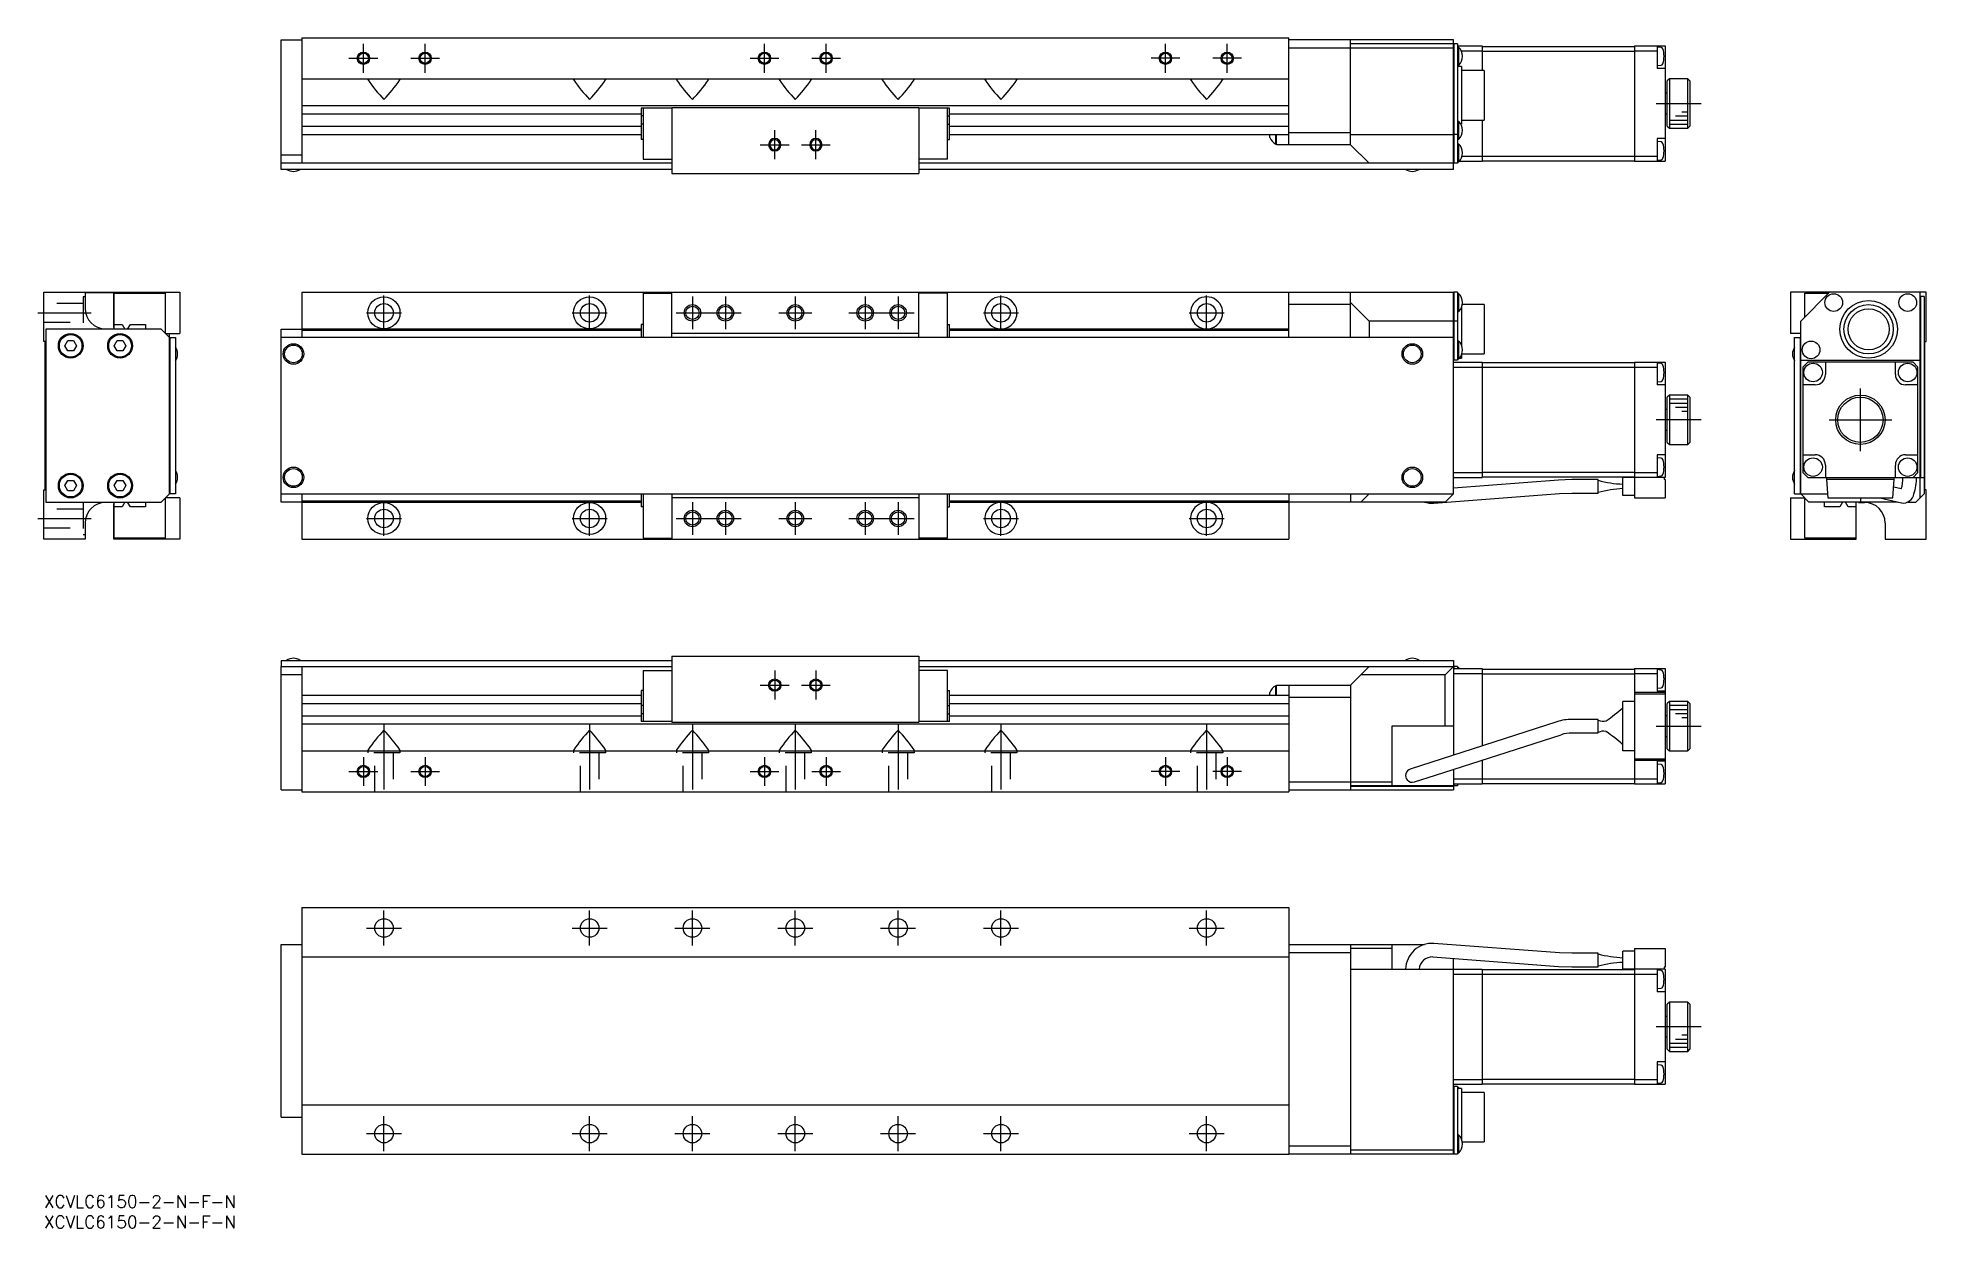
# Model space of a CAD drawing. Extents: x -2 to 458, y -8 to 281.
import ezdxf

# ---------------------------------------------------------------- set-up
doc = ezdxf.new("R2010")
doc.units = 0
doc.header["$LTSCALE"] = 0.5
doc.linetypes.add('CENTER', pattern=[50.8, 31.75, -6.35, 6.35, -6.35])
doc.linetypes.add('DASHED', pattern=[19.05, 12.7, -6.35])
for name, color, linetype in [('MSM_CENTER', 1, 'CENTER'), ('MSM_CONTINUOUS', 7, 'CONTINUOUS'), ('MSM_DASHED', 4, 'DASHED'), ('MSM_NARROW', 5, 'CONTINUOUS'), ('MSM_PART_NUMBER', 7, 'CONTINUOUS')]:
    doc.layers.add(name, color=color, linetype=linetype)
doc.styles.get("Standard").update_dxf_attribs({"font": 'txt.shx', "height": 3, "bigfont": 'bigfont.shx'})

# ---------------------------------------------------------------- blocks, each defined once
blk = doc.blocks.new('*U2')
at = {"layer": 'MSM_PART_NUMBER'}
blk.add_text('XCVLC6150-2-N-F-N', height=3, dxfattribs=at).set_placement((0, -3))
blk = doc.blocks.new('*U3')
at = {"layer": 'MSM_PART_NUMBER'}
blk.add_text('XCVLC6150-2-N-F-N', height=3, dxfattribs=at).set_placement((0, -8))

msp = doc.modelspace()

# ---------------------------------------------------------------- linework, layer by layer
at = {"layer": 'MSM_CENTER'}
for p, q in [((74.16, 276.46), (81.16, 276.46)), ((77.66, 272.96), (77.66, 279.96)), ((89.16, 276.46), (96.16, 276.46)), ((92.66, 272.96), (92.66, 279.96)), ((171.66, 276.46), (178.66, 276.46)), ((175.16, 272.96), (175.16, 279.96)), ((186.66, 276.46), (193.66, 276.46)), ((190.16, 272.96), (190.16, 279.96)), ((276.16, 276.46), (269.16, 276.46)), ((272.66, 272.96), (272.66, 279.96)), ((291.16, 276.46), (284.16, 276.46)), ((287.66, 272.96), (287.66, 279.96)), ((391.94, 265.46), (402.89, 265.46)), ((177.66, 251.96), (177.66, 258.96)), ((187.66, 251.96), (187.66, 258.96)), ((174.16, 255.46), (181.16, 255.46)), ((184.16, 255.46), (191.16, 255.46)), ((82.66, 210.32), (82.66, 218.82)), ((132.66, 210.32), (132.66, 218.82)), ((157.66, 218.57), (157.66, 210.57)), ((165.66, 218.57), (165.66, 210.57)), ((182.66, 218.57), (182.66, 210.57)), ((199.66, 218.57), (199.66, 210.57)), ((207.66, 218.57), (207.66, 210.57)), ((232.66, 210.32), (232.66, 218.82)), ((282.66, 210.32), (282.66, 218.82)), ((-1.5, 214.57), (11.5, 214.57)), ((78.41, 214.57), (86.91, 214.57)), ((128.41, 214.57), (136.91, 214.57)), ((153.66, 214.57), (169.66, 214.57)), ((178.66, 214.57), (186.66, 214.57)), ((195.66, 214.57), (211.66, 214.57)), ((228.41, 214.57), (236.91, 214.57)), ((278.41, 214.57), (286.91, 214.57)), ((441.6, 180.97), (441.6, 196.17)), ((402.89, 188.57), (391.94, 188.57)), ((434, 188.57), (449.2, 188.57)), ((82.66, 160.32), (82.66, 168.82)), ((132.66, 160.32), (132.66, 168.82)), ((157.66, 168.57), (157.66, 160.57)), ((165.66, 168.57), (165.66, 160.57)), ((182.66, 168.57), (182.66, 160.57)), ((199.66, 168.57), (199.66, 160.57)), ((207.66, 168.57), (207.66, 160.57)), ((232.66, 160.32), (232.66, 168.82)), ((282.66, 160.32), (282.66, 168.82)), ((-1.5, 164.57), (11.5, 164.57)), ((78.41, 164.57), (86.91, 164.57)), ((128.41, 164.57), (136.91, 164.57)), ((153.66, 164.57), (169.66, 164.57)), ((178.66, 164.57), (186.66, 164.57)), ((195.66, 164.57), (211.66, 164.57)), ((228.41, 164.57), (236.91, 164.57)), ((278.41, 164.57), (286.91, 164.57)), ((174.16, 124.07), (181.16, 124.07)), ((177.66, 127.57), (177.66, 120.57)), ((184.16, 124.07), (191.16, 124.07)), ((187.66, 127.57), (187.66, 120.57)), ((82.66, 114.57), (82.66, 96.07)), ((132.66, 114.57), (132.66, 96.07)), ((157.66, 114.57), (157.66, 96.07)), ((182.66, 114.57), (182.66, 96.07)), ((207.66, 114.57), (207.66, 96.07)), ((232.66, 114.57), (232.66, 96.07)), ((282.66, 114.57), (282.66, 96.07)), ((391.94, 114.07), (402.89, 114.07)), ((77.66, 106.57), (77.66, 99.57)), ((92.66, 106.57), (92.66, 99.57)), ((175.16, 106.57), (175.16, 99.57)), ((190.16, 106.57), (190.16, 99.57)), ((272.66, 106.57), (272.66, 99.57)), ((287.66, 106.57), (287.66, 99.57)), ((74.16, 103.07), (81.16, 103.07)), ((89.16, 103.07), (96.16, 103.07)), ((171.66, 103.07), (178.66, 103.07)), ((186.66, 103.07), (193.66, 103.07)), ((276.16, 103.07), (269.16, 103.07)), ((291.16, 103.07), (284.16, 103.07)), ((82.66, 60.75), (82.66, 69.25)), ((132.66, 60.75), (132.66, 69.25)), ((157.66, 60.75), (157.66, 69.25)), ((182.66, 60.75), (182.66, 69.25)), ((207.66, 60.75), (207.66, 69.25)), ((232.66, 60.75), (232.66, 69.25)), ((282.66, 60.75), (282.66, 69.25)), ((78.41, 65), (86.91, 65)), ((128.41, 65), (136.91, 65)), ((153.41, 65), (161.91, 65)), ((178.41, 65), (186.91, 65)), ((203.41, 65), (211.91, 65)), ((228.41, 65), (236.91, 65)), ((278.41, 65), (286.91, 65)), ((402.89, 41), (391.94, 41)), ((82.66, 10.75), (82.66, 19.25)), ((132.66, 10.75), (132.66, 19.25)), ((157.66, 10.75), (157.66, 19.25)), ((182.66, 10.75), (182.66, 19.25)), ((207.66, 10.75), (207.66, 19.25)), ((232.66, 10.75), (232.66, 19.25)), ((282.66, 10.75), (282.66, 19.25)), ((78.41, 15), (86.91, 15)), ((128.41, 15), (136.91, 15)), ((153.41, 15), (161.91, 15)), ((178.41, 15), (186.91, 15)), ((203.41, 15), (211.91, 15)), ((228.41, 15), (236.91, 15)), ((278.41, 15), (286.91, 15))]:
    msp.add_line(p, q, dxfattribs=at)
at = {"layer": 'MSM_CONTINUOUS'}
for p, q in [((57.66, 250.96), (57.66, 280.96)), ((57.66, 280.96), (62.66, 280.96)), ((62.66, 281.46), (62.66, 250.96)), ((62.66, 281.46), (302.66, 281.46)), ((302.66, 255.46), (302.66, 281.46)), ((342.66, 280.96), (302.66, 280.96)), ((317.66, 255.46), (317.66, 280.96)), ((342.66, 280.06), (342.56, 279.96)), ((342.66, 280.06), (342.66, 280.96)), ((342.66, 278.96), (302.66, 278.96)), ((342.66, 279.96), (317.66, 279.96)), ((342.66, 250.96), (342.66, 279.96)), ((342.76, 279.96), (342.66, 279.86)), ((342.76, 279.96), (342.76, 250.96)), ((343.66, 279.96), (342.76, 279.96)), ((343.66, 279.96), (343.66, 250.96)), ((343.66, 279.46), (349.66, 279.46)), ((343.95, 279.11), (343.66, 279.11)), ((343.95, 274.81), (343.95, 279.11)), ((344.57, 278.26), (349.66, 278.26)), ((349.66, 279.46), (349.66, 273.46)), ((349.66, 279.36), (386.66, 279.36)), ((349.66, 278.21), (386.66, 278.21)), ((386.66, 279.46), (386.66, 251.46)), ((386.66, 279.46), (394.16, 279.46)), ((386.66, 278.26), (392.16, 278.26)), ((392.16, 279.46), (392.16, 273.96)), ((393.15, 279.12), (392.16, 279.21)), ((394.16, 279.46), (394.16, 251.46)), ((62.66, 271.46), (302.66, 271.46)), ((78.76, 271.33), (78.92, 271.46)), ((86.56, 271.33), (86.4, 271.46)), ((128.76, 271.33), (128.92, 271.46)), ((136.56, 271.33), (136.4, 271.46)), ((153.76, 271.33), (153.92, 271.46)), ((161.56, 271.33), (161.4, 271.46)), ((178.76, 271.33), (178.92, 271.46)), ((186.56, 271.33), (186.4, 271.46)), ((203.76, 271.33), (203.92, 271.46)), ((211.56, 271.33), (211.4, 271.46)), ((228.76, 271.33), (228.92, 271.46)), ((236.56, 271.33), (236.4, 271.46)), ((278.76, 271.33), (278.92, 271.46)), ((286.56, 271.33), (286.4, 271.46)), ((343.66, 274.81), (343.95, 274.81)), ((344.66, 274.46), (343.66, 274.46)), ((344.66, 274.46), (344.66, 260.46)), ((350.16, 273.46), (344.66, 273.46)), ((350.16, 273.46), (350.16, 261.46)), ((392.16, 274.71), (393.15, 274.79)), ((394.16, 273.96), (392.16, 273.96)), ((395.16, 271.46), (394.66, 270.96)), ((394.66, 259.96), (394.66, 270.96)), ((399.66, 271.46), (395.16, 271.46)), ((395.16, 271.46), (395.16, 259.46)), ((400.16, 270.96), (399.66, 271.46)), ((399.66, 259.46), (399.66, 271.46)), ((400.16, 270.96), (400.16, 259.96)), ((394.66, 267.96), (394.16, 267.96)), ((62.66, 264.96), (302.66, 264.96)), ((62.66, 262.99), (145.16, 262.99)), ((145.16, 264.36), (145.16, 256.76)), ((152.66, 264.36), (145.16, 264.36)), ((145.66, 262.48), (145.16, 262.48)), ((145.66, 264.36), (145.66, 251.96)), ((152.66, 264.46), (152.66, 248.46)), ((152.66, 264.46), (212.66, 264.46)), ((212.66, 264.46), (212.66, 248.46)), ((220.16, 264.36), (212.66, 264.36)), ((219.66, 251.96), (219.66, 264.36)), ((219.66, 262.48), (220.16, 262.48)), ((220.16, 256.76), (220.16, 264.36)), ((220.16, 262.99), (302.66, 262.99)), ((394.16, 262.96), (394.66, 262.96)), ((145.16, 259.92), (62.66, 259.92)), ((62.66, 257.96), (145.16, 257.96)), ((145.66, 260.43), (145.16, 260.43)), ((219.66, 260.43), (220.16, 260.43)), ((302.66, 259.92), (220.16, 259.92)), ((220.16, 257.96), (302.66, 257.96)), ((298.01, 257.24), (298.01, 257.96)), ((299.46, 255.61), (299.46, 257.96)), ((299.66, 255.46), (299.66, 257.96)), ((302.66, 258.46), (317.66, 258.46)), ((317.66, 257.96), (342.66, 257.96)), ((342.66, 258), (342.76, 257.96)), ((343.66, 257.96), (342.76, 257.96)), ((343.95, 261.11), (343.66, 261.11)), ((343.95, 256.81), (343.95, 261.11)), ((344.46, 260.46), (344.66, 260.46)), ((344.66, 261.46), (350.16, 261.46)), ((349.66, 261.46), (349.66, 251.46)), ((394.66, 259.96), (395.16, 259.46)), ((395.16, 259.46), (399.66, 259.46)), ((399.66, 259.46), (400.16, 259.96)), ((57.66, 252.96), (62.66, 252.96)), ((145.66, 256.76), (145.16, 256.76)), ((145.66, 256.76), (145.16, 256.76)), ((219.66, 256.76), (220.16, 256.76)), ((219.66, 256.76), (220.16, 256.76)), ((299.46, 255.61), (299.66, 255.61)), ((317.66, 255.46), (299.66, 255.46)), ((317.66, 255.46), (322.16, 250.96)), ((343.66, 256.81), (343.95, 256.81)), ((343.95, 255.61), (343.66, 255.61)), ((343.95, 251.31), (343.95, 255.61)), ((344.75, 252.66), (349.66, 252.66)), ((349.66, 252.7), (386.66, 252.7)), ((386.66, 252.66), (392.16, 252.66)), ((392.16, 256.96), (392.16, 251.46)), ((394.16, 256.96), (392.16, 256.96)), ((393.15, 256.12), (392.16, 256.21)), ((152.66, 250.96), (57.66, 250.96)), ((57.76, 250.96), (57.66, 250.86)), ((57.66, 249.46), (57.66, 250.86)), ((152.66, 249.46), (57.66, 249.46)), ((145.66, 251.96), (152.66, 251.96)), ((145.66, 251.96), (152.66, 251.96)), ((152.66, 248.46), (212.66, 248.46)), ((219.66, 251.96), (212.66, 251.96)), ((219.66, 251.96), (212.66, 251.96)), ((342.66, 250.96), (212.66, 250.96)), ((342.66, 249.46), (212.66, 249.46)), ((342.66, 250.86), (342.56, 250.96)), ((342.66, 251.06), (342.76, 250.96)), ((342.66, 249.46), (342.66, 250.86)), ((343.66, 250.96), (342.76, 250.96)), ((343.66, 251.31), (343.95, 251.31)), ((344.1, 251.46), (349.66, 251.46)), ((349.66, 251.56), (386.66, 251.56)), ((386.66, 251.46), (394.16, 251.46)), ((392.16, 251.71), (393.15, 251.79)), ((0, 207.57), (0, 219.57)), ((0, 219.57), (33, 219.57)), ((10, 219.57), (10, 215.67)), ((17, 219.47), (10, 219.47)), ((17, 210.97), (17, 219.57)), ((17.1, 210.57), (17.1, 219.37)), ((17.1, 219.37), (29.5, 219.37)), ((29.5, 219.37), (29.5, 209.57)), ((33, 219.57), (33, 209.57)), ((62.66, 219.57), (62.66, 208.57)), ((62.66, 219.57), (317.66, 219.57)), ((145.66, 219.37), (145.66, 208.57)), ((145.66, 219.37), (152.66, 219.37)), ((152.66, 208.57), (152.66, 219.57)), ((212.66, 208.57), (212.66, 219.57)), ((219.66, 219.37), (212.66, 219.37)), ((219.66, 208.57), (219.66, 219.37)), ((302.66, 208.57), (302.66, 219.57)), ((317.66, 216.57), (302.66, 216.57)), ((317.76, 219.57), (317.66, 219.47)), ((317.66, 208.57), (317.66, 219.57)), ((317.66, 217.07), (322.16, 212.57)), ((317.76, 219.57), (342.66, 219.57)), ((342.66, 170.57), (342.66, 219.57)), ((342.66, 219.47), (342.76, 219.57)), ((342.76, 219.57), (342.76, 203.07)), ((343.66, 219.57), (342.76, 219.57)), ((343.66, 219.57), (343.66, 203.07)), ((343.95, 219.22), (343.66, 219.22)), ((343.95, 214.92), (343.95, 219.22)), ((344.66, 216), (344.66, 206.65)), ((350.16, 216.57), (344.82, 216.57)), ((350.16, 216.57), (350.16, 204.57)), ((457.6, 219.57), (424.6, 219.57)), ((424.6, 219.57), (424.6, 209.57)), ((434.1, 219.57), (427.1, 212.57)), ((428.1, 219.37), (433.9, 219.37)), ((428.1, 213.57), (428.1, 219.37)), ((456.1, 169.57), (456.1, 219.57)), ((457.1, 218.57), (456.1, 218.57)), ((456.2, 218.57), (456.2, 174.57)), ((457.1, 218.57), (457.1, 170.57)), ((457.6, 207.57), (457.6, 219.57)), ((17.1, 211.77), (18.98, 211.77)), ((18.98, 211.77), (19.66, 210.58)), ((20.34, 210.58), (21.02, 211.77)), ((21.02, 211.77), (24.7, 211.77)), ((24.7, 211.77), (24.7, 210.57)), ((145.66, 211.77), (145.16, 211.77)), ((145.16, 211.77), (145.16, 208.57)), ((219.66, 211.77), (220.16, 211.77)), ((220.16, 208.57), (220.16, 211.77)), ((322.16, 212.57), (322.16, 208.57)), ((342.66, 212.57), (322.16, 212.57)), ((342.66, 212.53), (342.76, 212.57)), ((343.66, 212.57), (342.76, 212.57)), ((343.66, 214.92), (343.95, 214.92)), ((427.1, 170.57), (427.1, 212.57)), ((0.3, 207.57), (0, 207.57)), ((0.3, 171.57), (0.3, 207.57)), ((28.5, 210.57), (0.5, 210.57)), ((0.5, 210.57), (0.5, 168.57)), ((5.06, 206.57), (5.78, 207.82)), ((5.78, 207.82), (7.22, 207.82)), ((7.22, 207.82), (7.94, 206.57)), ((15, 210.67), (16.5, 210.67)), ((16.5, 210.57), (16.5, 210.67)), ((17.1, 210.97), (17, 210.97)), ((17.06, 206.57), (17.78, 207.82)), ((17.78, 207.82), (19.22, 207.82)), ((19.22, 207.82), (19.94, 206.57)), ((30.5, 208.57), (28.5, 210.57)), ((29.7, 209.57), (33, 209.57)), ((29.7, 209.37), (29.7, 209.57)), ((30.5, 170.57), (30.5, 209.57)), ((30.5, 208.57), (32, 208.57)), ((30.6, 208.57), (30.6, 170.57)), ((32, 208.57), (32, 170.57)), ((57.66, 168.57), (57.66, 210.57)), ((57.66, 210.57), (62.66, 210.57)), ((342.66, 208.57), (57.66, 208.57)), ((62.66, 210.67), (145.16, 210.67)), ((62.66, 210.37), (145.16, 210.37)), ((212.66, 209.57), (152.66, 209.57)), ((220.16, 210.67), (302.66, 210.67)), ((220.16, 210.37), (302.66, 210.37)), ((343.95, 207.72), (343.66, 207.72)), ((343.95, 203.42), (343.95, 207.72)), ((427.1, 209.57), (424.6, 209.57)), ((425.6, 208.57), (427.1, 208.57)), ((425.6, 170.57), (425.6, 208.57)), ((427, 170.57), (427, 208.57)), ((457.3, 207.57), (457.6, 207.57)), ((457.3, 171.57), (457.3, 207.57)), ((5.78, 205.32), (5.06, 206.57)), ((7.22, 205.32), (5.78, 205.32)), ((7.94, 206.57), (7.22, 205.32)), ((17.78, 205.32), (17.06, 206.57)), ((19.22, 205.32), (17.78, 205.32)), ((19.94, 206.57), (19.22, 205.32)), ((342.66, 203.17), (342.76, 203.07)), ((342.66, 202.57), (349.66, 202.57)), ((343.66, 203.07), (342.76, 203.07)), ((343.66, 203.42), (343.95, 203.42)), ((344.1, 203.57), (344.66, 203.57)), ((344.66, 204.5), (344.66, 203.57)), ((344.69, 204.57), (350.16, 204.57)), ((349.66, 202.57), (349.66, 174.57)), ((349.66, 202.47), (386.66, 202.47)), ((386.66, 202.57), (394.16, 202.57)), ((386.66, 202.57), (386.66, 169.57)), ((392.16, 202.57), (392.16, 197.07)), ((393.15, 202.24), (392.16, 202.32)), ((394.16, 202.57), (394.16, 174.57)), ((427.1, 203.07), (456.1, 203.07)), ((428.8, 202.57), (427.6, 201.37)), ((454.4, 202.57), (428.8, 202.57)), ((433.1, 202.57), (433.1, 199.57)), ((450.1, 199.57), (450.1, 202.57)), ((455.6, 201.37), (454.4, 202.57)), ((342.66, 201.37), (349.66, 201.37)), ((349.66, 201.33), (386.66, 201.33)), ((386.66, 201.37), (392.16, 201.37)), ((392.16, 197.82), (393.15, 197.91)), ((427.6, 201.37), (427.6, 175.77)), ((455.6, 175.77), (455.6, 201.37)), ((394.16, 197.07), (392.16, 197.07)), ((395.16, 194.57), (394.66, 194.07)), ((394.66, 183.07), (394.66, 194.07)), ((395.16, 194.57), (395.16, 182.57)), ((399.66, 194.57), (395.16, 194.57)), ((399.66, 182.57), (399.66, 194.57)), ((400.16, 194.07), (399.66, 194.57)), ((400.16, 194.07), (400.16, 183.07)), ((430.6, 197.07), (427.6, 197.07)), ((455.6, 197.07), (452.6, 197.07)), ((394.66, 191.07), (394.16, 191.07)), ((394.16, 186.07), (394.66, 186.07)), ((392.16, 180.07), (392.16, 174.57)), ((394.16, 180.07), (392.16, 180.07)), ((393.15, 179.24), (392.16, 179.32)), ((394.66, 183.07), (395.16, 182.57)), ((395.16, 182.57), (399.66, 182.57)), ((399.66, 182.57), (400.16, 183.07)), ((427.6, 180.07), (430.6, 180.07)), ((452.6, 180.07), (455.6, 180.07)), ((342.66, 175.77), (349.66, 175.77)), ((342.66, 174.67), (342.76, 174.57)), ((342.76, 174.57), (349.66, 174.57)), ((349.66, 175.82), (386.66, 175.82)), ((349.66, 174.67), (386.66, 174.67)), ((383.86, 170.17), (383.86, 174.57)), ((394.16, 174.57), (383.86, 174.57)), ((386.66, 175.77), (392.16, 175.77)), ((392.16, 174.82), (393.15, 174.91)), ((393.86, 174.57), (393.86, 174.07)), ((427.6, 175.77), (428.8, 174.57)), ((428.8, 174.57), (456.1, 174.57)), ((433.1, 177.57), (433.1, 174.57)), ((433.35, 174.57), (433.39, 174.07)), ((449.82, 174.07), (449.85, 174.57)), ((450.1, 174.57), (450.1, 177.57)), ((454.4, 174.57), (455.6, 175.77)), ((456.2, 174.57), (456.1, 174.67)), ((456.2, 174.57), (457.1, 174.57)), ((0, 159.57), (0, 171.57)), ((0, 171.57), (0.3, 171.57)), ((5.06, 172.57), (5.78, 173.82)), ((5.78, 171.32), (5.06, 172.57)), ((5.78, 173.82), (7.22, 173.82)), ((7.22, 171.32), (5.78, 171.32)), ((7.22, 173.82), (7.94, 172.57)), ((7.94, 172.57), (7.22, 171.32)), ((17.06, 172.57), (17.78, 173.82)), ((17.78, 171.32), (17.06, 172.57)), ((17.78, 173.82), (19.22, 173.82)), ((19.22, 171.32), (17.78, 171.32)), ((19.22, 173.82), (19.94, 172.57)), ((19.94, 172.57), (19.22, 171.32)), ((28.5, 168.57), (30.5, 170.57)), ((32, 170.57), (30.5, 170.57)), ((57.66, 170.57), (342.66, 170.57)), ((62.66, 170.57), (62.66, 159.57)), ((145.16, 170.57), (145.16, 167.37)), ((145.66, 170.57), (145.66, 159.77)), ((152.66, 170.57), (152.66, 159.57)), ((212.66, 170.57), (212.66, 159.57)), ((219.66, 159.77), (219.66, 170.57)), ((220.16, 167.37), (220.16, 170.57)), ((302.66, 170.57), (302.66, 159.57)), ((317.66, 170.57), (317.66, 168.57)), ((322.16, 170.57), (320.16, 168.57)), ((337.89, 168.31), (368.46, 170.61)), ((340.66, 168.57), (342.66, 170.57)), ((368.21, 173.9), (342.66, 171.98)), ((371.48, 174.02), (368.21, 173.9)), ((368.46, 170.61), (371.48, 170.72)), ((377.86, 174.02), (371.48, 174.02)), ((371.48, 170.72), (377.86, 170.72)), ((377.86, 170.72), (377.86, 174.02)), ((386.66, 170.17), (383.86, 170.17)), ((394.16, 174.07), (393.86, 174.07)), ((394.16, 174.07), (394.16, 169.57)), ((425.6, 170.57), (433.63, 170.57)), ((429.1, 168.57), (427.1, 170.57)), ((449.82, 174.07), (433.39, 174.07)), ((433.39, 174.07), (433.7, 169.57)), ((449.5, 169.57), (449.82, 174.07)), ((451.53, 171.75), (449.69, 172.18)), ((455.1, 168.57), (457.1, 170.57)), ((457.6, 171.57), (457.3, 171.57)), ((457.6, 159.57), (457.6, 171.57)), ((0.5, 168.57), (28.5, 168.57)), ((16.5, 168.47), (15, 168.47)), ((16.5, 168.47), (16.5, 168.57)), ((17, 159.57), (17, 168.17)), ((17, 168.17), (17.1, 168.17)), ((17.1, 159.77), (17.1, 168.57)), ((18.98, 167.37), (17.1, 167.37)), ((19.66, 168.57), (18.98, 167.37)), ((21.02, 167.37), (20.34, 168.57)), ((24.7, 167.37), (21.02, 167.37)), ((24.7, 168.57), (24.7, 167.37)), ((29.5, 169.57), (29.5, 159.77)), ((29.7, 169.57), (29.7, 169.77)), ((33, 169.57), (29.7, 169.57)), ((33, 169.57), (33, 159.57)), ((62.66, 168.57), (57.66, 168.57)), ((145.16, 168.77), (62.66, 168.77)), ((145.16, 168.47), (62.66, 168.47)), ((145.66, 167.37), (145.16, 167.37)), ((212.66, 169.57), (152.66, 169.57)), ((219.66, 167.37), (220.16, 167.37)), ((302.66, 168.77), (220.16, 168.77)), ((302.66, 168.47), (220.16, 168.47)), ((317.66, 168.57), (302.66, 168.57)), ((317.66, 168.67), (317.76, 168.57)), ((340.66, 168.57), (317.76, 168.57)), ((386.66, 169.57), (394.16, 169.57)), ((424.6, 169.57), (424.6, 159.57)), ((424.6, 169.57), (427.9, 169.57)), ((427.9, 169.57), (427.9, 169.77)), ((428.1, 159.77), (428.1, 169.57)), ((450.63, 168.57), (429.1, 168.57)), ((432.9, 167.37), (432.9, 168.57)), ((436.58, 167.37), (432.9, 167.37)), ((433.7, 169.57), (449.5, 169.57)), ((437.27, 168.57), (436.58, 167.37)), ((438.63, 167.37), (437.94, 168.57)), ((440.5, 167.37), (438.63, 167.37)), ((440.5, 168.57), (440.5, 159.77)), ((440.6, 168.17), (440.5, 168.17)), ((440.6, 159.57), (440.6, 168.17)), ((441.1, 168.47), (441.1, 168.57)), ((441.1, 168.47), (442.6, 168.47)), ((441.6, 169.57), (441.6, 168.57)), ((446.34, 169.57), (451.58, 168.35)), ((451.58, 168.35), (451.6, 168.35)), ((453.13, 168.57), (455.1, 168.57)), ((10, 163.47), (10, 159.57)), ((447.6, 163.47), (447.6, 159.57)), ((10, 159.57), (0, 159.57)), ((33, 159.57), (17, 159.57)), ((29.5, 159.77), (17.1, 159.77)), ((62.66, 159.57), (302.66, 159.57)), ((145.66, 159.77), (152.66, 159.77)), ((219.66, 159.77), (212.66, 159.77)), ((424.6, 159.57), (440.6, 159.57)), ((440.5, 159.77), (428.1, 159.77)), ((447.6, 159.57), (457.6, 159.57)), ((57.66, 130.07), (57.66, 128.67)), ((57.66, 130.07), (152.66, 130.07)), ((57.66, 128.67), (57.76, 128.57)), ((57.66, 128.57), (152.66, 128.57)), ((57.66, 98.57), (57.66, 128.57)), ((62.66, 128.57), (62.66, 98.07)), ((152.66, 131.07), (152.66, 115.07)), ((152.66, 131.07), (212.66, 131.07)), ((212.66, 131.07), (212.66, 115.07)), ((212.66, 130.07), (342.66, 130.07)), ((212.66, 128.57), (342.66, 128.57)), ((317.66, 124.07), (322.16, 128.57)), ((340.66, 126.57), (342.66, 128.57)), ((342.56, 128.57), (342.66, 128.67)), ((342.66, 130.07), (342.66, 128.67)), ((342.66, 128.57), (342.66, 107.02)), ((342.66, 128.47), (342.76, 128.57)), ((342.76, 128.57), (342.76, 128.07)), ((343.66, 128.57), (342.76, 128.57)), ((343.66, 128.57), (343.66, 128.07)), ((62.66, 126.57), (57.66, 126.57)), ((145.66, 127.57), (145.66, 115.17)), ((145.66, 127.57), (152.66, 127.57)), ((219.66, 127.57), (212.66, 127.57)), ((219.66, 115.17), (219.66, 127.57)), ((299.66, 124.07), (317.66, 124.07)), ((299.66, 121.57), (299.66, 124.07)), ((302.66, 124.07), (302.66, 98.07)), ((317.66, 124.07), (317.66, 98.57)), ((340.66, 126.57), (320.16, 126.57)), ((340.66, 114.07), (340.66, 126.57)), ((342.66, 128.07), (349.66, 128.07)), ((342.66, 126.97), (342.76, 126.87)), ((342.76, 126.87), (349.66, 126.87)), ((342.76, 107.06), (342.76, 126.87)), ((343.95, 128.22), (343.66, 128.22)), ((343.95, 128.07), (343.95, 128.22)), ((349.66, 128.07), (349.66, 109.28)), ((349.66, 127.97), (386.66, 127.97)), ((349.66, 126.82), (386.66, 126.82)), ((386.66, 128.07), (386.66, 100.07)), ((386.66, 128.07), (394.16, 128.07)), ((386.66, 126.87), (392.16, 126.87)), ((392.16, 128.07), (392.16, 122.57)), ((393.15, 127.73), (392.16, 127.82)), ((394.16, 128.07), (394.16, 100.07)), ((145.16, 121.57), (62.66, 121.57)), ((62.66, 119.6), (145.16, 119.6)), ((145.16, 122.77), (145.16, 115.17)), ((145.66, 122.77), (145.16, 122.77)), ((219.66, 122.77), (220.16, 122.77)), ((220.16, 115.17), (220.16, 122.77)), ((302.66, 121.57), (220.16, 121.57)), ((220.16, 119.6), (302.66, 119.6)), ((298.01, 121.57), (298.01, 122.29)), ((299.46, 121.57), (299.46, 123.92)), ((299.66, 123.92), (299.46, 123.92)), ((317.66, 121.07), (302.66, 121.07)), ((383.86, 108.07), (383.86, 120.07)), ((386.66, 120.07), (383.86, 120.07)), ((386.66, 122.32), (393.86, 122.32)), ((386.66, 121.97), (394.16, 121.97)), ((392.16, 123.32), (393.15, 123.4)), ((394.16, 122.57), (392.16, 122.57)), ((393.86, 122.32), (393.86, 122.28)), ((394.16, 122.28), (393.86, 122.28)), ((395.16, 120.07), (394.66, 119.57)), ((394.66, 108.57), (394.66, 119.57)), ((395.16, 120.07), (395.16, 108.07)), ((399.66, 120.07), (395.16, 120.07)), ((399.66, 108.07), (399.66, 120.07)), ((400.16, 119.57), (399.66, 120.07)), ((400.16, 119.57), (400.16, 108.57)), ((145.16, 116.53), (62.66, 116.53)), ((145.66, 119.09), (145.16, 119.09)), ((145.66, 117.04), (145.16, 117.04)), ((152.66, 115.17), (145.16, 115.17)), ((152.66, 115.07), (212.66, 115.07)), ((220.16, 115.17), (212.66, 115.17)), ((219.66, 119.09), (220.16, 119.09)), ((219.66, 117.04), (220.16, 117.04)), ((302.66, 116.53), (220.16, 116.53)), ((367.82, 115.14), (332.17, 103.64)), ((377.86, 115.72), (371.48, 115.72)), ((377.86, 112.42), (377.86, 115.72)), ((394.66, 116.57), (394.16, 116.57)), ((302.66, 114.57), (62.66, 114.57)), ((327.66, 114.07), (327.66, 99.57)), ((342.66, 114.07), (327.66, 114.07)), ((338.27, 102.14), (368.84, 112)), ((371.48, 112.42), (377.86, 112.42)), ((379.72, 112.81), (379.81, 112.77)), ((394.16, 111.57), (394.66, 111.57)), ((62.66, 108.07), (302.66, 108.07)), ((78.76, 108.19), (78.92, 108.07)), ((86.56, 108.19), (86.4, 108.07)), ((128.76, 108.19), (128.92, 108.07)), ((136.56, 108.19), (136.4, 108.07)), ((153.76, 108.19), (153.92, 108.07)), ((161.56, 108.19), (161.4, 108.07)), ((178.76, 108.19), (178.92, 108.07)), ((186.56, 108.19), (186.4, 108.07)), ((203.76, 108.19), (203.92, 108.07)), ((211.56, 108.19), (211.4, 108.07)), ((228.76, 108.19), (228.92, 108.07)), ((236.56, 108.19), (236.4, 108.07)), ((278.76, 108.19), (278.92, 108.07)), ((286.56, 108.19), (286.4, 108.07)), ((349.66, 105.82), (349.66, 100.07)), ((386.66, 108.07), (383.86, 108.07)), ((386.66, 106.17), (394.16, 106.17)), ((386.66, 105.82), (393.86, 105.82)), ((394.16, 105.85), (393.86, 105.85)), ((393.86, 105.85), (393.86, 105.82)), ((394.66, 108.57), (395.16, 108.07)), ((395.16, 108.07), (399.66, 108.07)), ((399.66, 108.07), (400.16, 108.57)), ((333.18, 100.5), (338.27, 102.14)), ((342.66, 103.56), (342.66, 99.57)), ((342.76, 101.27), (342.66, 101.17)), ((342.76, 101.27), (342.76, 103.59)), ((342.76, 101.27), (349.66, 101.27)), ((349.66, 101.31), (386.66, 101.31)), ((386.66, 101.27), (392.16, 101.27)), ((392.16, 105.57), (392.16, 100.07)), ((394.16, 105.57), (392.16, 105.57)), ((393.15, 104.73), (392.16, 104.82)), ((57.66, 98.57), (62.66, 98.57)), ((62.66, 98.07), (302.66, 98.07)), ((302.66, 100.57), (327.66, 100.57)), ((302.66, 98.57), (342.66, 98.57)), ((342.66, 99.57), (317.66, 99.57)), ((317.66, 99.47), (342.66, 99.47)), ((342.66, 99.47), (342.56, 99.57)), ((342.66, 100.07), (349.66, 100.07)), ((342.76, 99.57), (342.66, 99.67)), ((342.66, 99.47), (342.66, 98.57)), ((342.76, 100.07), (342.76, 99.57)), ((343.66, 99.57), (342.76, 99.57)), ((343.66, 100.07), (343.66, 99.57)), ((349.66, 100.17), (386.66, 100.17)), ((386.66, 100.07), (394.16, 100.07)), ((392.16, 100.32), (393.15, 100.4)), ((62.66, 70), (302.66, 70)), ((62.66, 70), (62.66, 10)), ((302.66, 70), (302.66, 10)), ((57.66, 61), (62.66, 61)), ((57.66, 19), (57.66, 61)), ((302.76, 61), (302.66, 60.9)), ((302.76, 61), (335.59, 61)), ((317.66, 61), (317.66, 10)), ((327.66, 60), (317.66, 60)), ((327.66, 61), (327.66, 55)), ((368.46, 58.96), (337.89, 61.26)), ((386.66, 60), (386.66, 27)), ((386.66, 60), (394.16, 60)), ((394.16, 60), (394.16, 55.5)), ((62.66, 58), (302.66, 58)), ((317.66, 59), (302.66, 59)), ((337.64, 57.97), (368.21, 55.67)), ((342.66, 10), (342.66, 57.59)), ((368.21, 55.67), (371.48, 55.55)), ((371.48, 58.85), (368.46, 58.96)), ((377.86, 58.85), (371.48, 58.85)), ((371.48, 55.55), (377.86, 55.55)), ((377.86, 55.55), (377.86, 58.85)), ((383.86, 55), (383.86, 59.4)), ((386.66, 59.4), (383.86, 59.4)), ((394.16, 55.5), (393.86, 55.5)), ((393.86, 55.5), (393.86, 55)), ((317.66, 55), (342.66, 55)), ((342.76, 55), (342.66, 54.9)), ((342.66, 53.8), (349.66, 53.8)), ((342.76, 55), (349.66, 55)), ((349.66, 55), (349.66, 27)), ((349.66, 54.9), (386.66, 54.9)), ((349.66, 53.76), (386.66, 53.76)), ((394.16, 55), (383.86, 55)), ((386.66, 53.8), (392.16, 53.8)), ((392.16, 55), (392.16, 49.5)), ((393.15, 54.66), (392.16, 54.75)), ((394.16, 55), (394.16, 27)), ((392.16, 50.25), (393.15, 50.34)), ((394.16, 49.5), (392.16, 49.5)), ((395.16, 47), (394.66, 46.5)), ((394.66, 35.5), (394.66, 46.5)), ((395.16, 47), (395.16, 35)), ((399.66, 47), (395.16, 47)), ((399.66, 35), (399.66, 47)), ((400.16, 46.5), (399.66, 47)), ((400.16, 46.5), (400.16, 35.5)), ((394.66, 43.5), (394.16, 43.5)), ((394.16, 38.5), (394.66, 38.5)), ((394.16, 32.5), (392.16, 32.5)), ((392.16, 32.5), (392.16, 27)), ((394.66, 35.5), (395.16, 35)), ((395.16, 35), (399.66, 35)), ((399.66, 35), (400.16, 35.5)), ((342.66, 28.2), (349.66, 28.2)), ((349.66, 28.24), (386.66, 28.24)), ((386.66, 28.2), (392.16, 28.2)), ((393.15, 31.66), (392.16, 31.75)), ((342.66, 27), (349.66, 27)), ((342.76, 26.5), (342.66, 26.4)), ((342.76, 26.5), (342.76, 10)), ((343.66, 26.5), (342.76, 26.5)), ((343.66, 26.5), (343.66, 10)), ((343.95, 26.15), (343.66, 26.15)), ((344.66, 26), (343.66, 26)), ((343.95, 26), (343.95, 26.15)), ((344.66, 26), (344.66, 13.58)), ((350.16, 25), (344.66, 25)), ((349.66, 27.1), (386.66, 27.1)), ((350.16, 25), (350.16, 13)), ((386.66, 27), (394.16, 27)), ((392.16, 27.25), (393.15, 27.34)), ((57.66, 19), (62.66, 19)), ((62.66, 22), (302.66, 22)), ((343.95, 14.65), (343.66, 14.65)), ((343.95, 10.35), (343.95, 14.65)), ((62.66, 10), (302.66, 10)), ((302.66, 12), (317.66, 12)), ((302.66, 10.1), (302.76, 10)), ((342.66, 10), (302.76, 10)), ((342.66, 11), (317.66, 11)), ((342.76, 10), (342.66, 10.1)), ((343.66, 10), (342.76, 10)), ((343.66, 10.35), (343.95, 10.35)), ((344.82, 13), (350.16, 13))]:
    msp.add_line(p, q, dxfattribs=at)
for centre, radius in [((77.66, 276.46), 1.23), ((92.66, 276.46), 1.23), ((175.16, 276.46), 1.23), ((190.16, 276.46), 1.23), ((272.66, 276.46), 1.23), ((287.66, 276.46), 1.23), ((82.66, 214.57), 3.9), ((82.66, 214.57), 2.25), ((132.66, 214.57), 3.9), ((132.66, 214.57), 2.25), ((157.66, 214.57), 1.62), ((165.66, 214.57), 1.62), ((182.66, 214.57), 1.62), ((199.66, 214.57), 1.62), ((207.66, 214.57), 1.62), ((232.66, 214.57), 2.25), ((282.66, 214.57), 2.25), ((435.1, 217.07), 2.15), ((443.6, 210.57), 7), ((443.6, 210.57), 6), ((453.1, 217.07), 2.15), ((443.6, 210.57), 5), ((6.5, 206.57), 3), ((6.5, 206.57), 2.75), ((18.5, 206.57), 3), ((18.5, 206.57), 2.75), ((60.66, 204.57), 2.5), ((60.66, 204.57), 2.15), ((332.66, 204.57), 2.5), ((332.66, 204.57), 2.15), ((429.6, 205.57), 2.15), ((430.1, 200.07), 2.25), ((453.1, 200.07), 2.25), ((441.6, 188.57), 6), ((441.6, 188.57), 5.5), ((430.1, 177.07), 2.25), ((453.1, 177.07), 2.25), ((6.5, 172.57), 3), ((6.5, 172.57), 2.75), ((18.5, 172.57), 3), ((18.5, 172.57), 2.75), ((60.66, 174.57), 2.5), ((60.66, 174.57), 2.15), ((332.66, 174.57), 2.5), ((332.66, 174.57), 2.15), ((82.66, 164.57), 3.9), ((82.66, 164.57), 2.25), ((132.66, 164.57), 3.9), ((132.66, 164.57), 2.25), ((157.66, 164.57), 1.62), ((165.66, 164.57), 1.62), ((182.66, 164.57), 1.62), ((199.66, 164.57), 1.62), ((207.66, 164.57), 1.62), ((232.66, 164.57), 2.25), ((282.66, 164.57), 2.25), ((177.66, 124.07), 1.23), ((187.66, 124.07), 1.23), ((77.66, 103.07), 1.23), ((92.66, 103.07), 1.23), ((175.16, 103.07), 1.23), ((190.16, 103.07), 1.23), ((272.66, 103.07), 1.23), ((287.66, 103.07), 1.23), ((82.66, 65), 2.25), ((132.66, 65), 2.25), ((157.66, 65), 2.25), ((182.66, 65), 2.25), ((207.66, 65), 2.25), ((232.66, 65), 2.25), ((282.66, 65), 2.25), ((82.66, 15), 2.25), ((132.66, 15), 2.25), ((157.66, 15), 2.25), ((182.66, 15), 2.25), ((207.66, 15), 2.25), ((232.66, 15), 2.25), ((282.66, 15), 2.25)]:
    msp.add_circle(centre, radius, dxfattribs=at)
at = {"layer": 'MSM_CONTINUOUS', "extrusion": (0, 0, -1)}
for centre in [(-177.66, 255.46), (-187.66, 255.46)]:
    msp.add_circle(centre, 1.23, dxfattribs=at)
at = {"layer": 'MSM_CONTINUOUS'}
for centre, radius, start, end in [((341.86, 276.96), 3, 314.22, 45.78), ((393.1, 278.62), 0.5, 17.6292, 85), ((387.86, 276.96), 6, 342.3708, 17.6292), ((79.12, 271.34), 0.353, 181.1963, 204.3383), ((108.91, 291.83), 36.51, 214.4176, 224.0302), ((56.41, 291.83), 36.51, 315.9698, 325.5824), ((86.21, 271.34), 0.353, 335.6617, 358.8037), ((129.12, 271.34), 0.353, 181.1963, 204.3383), ((158.91, 291.83), 36.51, 214.4176, 224.0302), ((106.41, 291.83), 36.51, 315.9698, 325.5824), ((136.21, 271.34), 0.353, 335.6617, 358.8037), ((154.12, 271.34), 0.353, 181.1963, 204.3383), ((183.91, 291.83), 36.51, 214.4176, 224.0302), ((131.41, 291.83), 36.51, 315.9698, 325.5824), ((161.21, 271.34), 0.353, 335.6617, 358.8037), ((179.12, 271.34), 0.353, 181.1963, 204.3383), ((208.91, 291.83), 36.51, 214.4176, 224.0302), ((156.41, 291.83), 36.51, 315.9698, 325.5824), ((186.21, 271.34), 0.353, 335.6617, 358.8037), ((204.12, 271.34), 0.353, 181.1963, 204.3383), ((233.91, 291.83), 36.51, 214.4176, 224.0302), ((181.41, 291.83), 36.51, 315.9698, 325.5824), ((211.21, 271.34), 0.353, 335.6617, 358.8037), ((229.12, 271.34), 0.353, 181.1963, 204.3383), ((258.91, 291.83), 36.51, 214.4176, 224.0302), ((206.41, 291.83), 36.51, 315.9698, 325.5824), ((236.21, 271.34), 0.353, 335.6617, 358.8037), ((279.12, 271.34), 0.353, 181.1963, 204.3383), ((308.91, 291.83), 36.51, 214.4176, 224.0302), ((256.41, 291.83), 36.51, 315.9698, 325.5824), ((286.21, 271.34), 0.353, 335.6617, 358.8037), ((393.1, 275.29), 0.5, 275, 342.3708), ((301.02, 258.46), 3.25, 202.061, 241.2734), ((341.86, 258.96), 3, 314.22, 45.78), ((341.86, 253.46), 3, 314.22, 45.78), ((393.1, 255.62), 0.5, 17.6292, 85), ((387.86, 253.96), 6, 342.3708, 17.6292), ((60.66, 251.96), 3, 236.4427, 303.5573), ((332.66, 251.96), 3, 236.4427, 303.5573), ((393.1, 252.29), 0.5, 275, 342.3708), ((232.66, 214.57), 3.9, 16.3827, 270), ((282.66, 214.57), 3.9, 16.3827, 163.6173), ((341.86, 217.07), 3, 314.22, 45.78), ((15, 215.67), 5, 180, 270), ((232.66, 214.57), 3.9, 270.0001, 16.3826), ((282.66, 214.57), 3.9, 163.6174, 269.9999), ((282.66, 214.57), 3.9, 270.0001, 16.3826), ((341.86, 205.57), 3, 314.22, 45.78), ((29.5, 204.57), 3, 326.4427, 33.5573), ((393.1, 201.74), 0.5, 17.6292, 85), ((428.1, 204.57), 3, 146.4427, 213.5573), ((393.1, 198.41), 0.5, 275, 342.3708), ((387.86, 200.07), 6, 342.3708, 17.6292), ((430.6, 199.57), 2.5, 270, 0), ((452.6, 199.57), 2.5, 180, 270), ((393.1, 178.74), 0.5, 17.6292, 85), ((430.6, 177.57), 2.5, 0, 90), ((452.6, 177.57), 2.5, 90, 180), ((29.5, 174.57), 3, 326.4427, 33.5573), ((393.1, 175.41), 0.5, 275, 342.3708), ((387.86, 177.07), 6, 342.3708, 17.6292), ((428.1, 174.57), 3, 146.4427, 213.5573), ((442.04, 174.6), 9.91, 343.2914, 359.8447), ((441.97, 174.63), 13.28, 342.1747, 359.7442), ((385.01, 199.81), 26.91, 254.5954, 267.5566), ((385.28, 143.24), 28.62, 92.8322, 105.0159), ((451.97, 170.99), 2.67, 262.8096, 350.973), ((15, 163.47), 5, 90, 180), ((232.66, 164.57), 3.9, 90, 196.3826), ((232.66, 164.57), 3.9, 196.3827, 90), ((282.66, 164.57), 3.9, 90, 196.3826), ((282.66, 164.57), 3.9, 343.6174, 89.9999), ((337.42, 174.48), 6.19, 252.7799, 274.2978), ((442.6, 163.47), 5, 0, 90), ((282.66, 164.57), 3.9, 196.3827, 343.6173), ((60.66, 127.57), 3, 56.4427, 123.5573), ((332.66, 127.57), 3, 56.4427, 123.5573), ((341.86, 126.07), 3, 41.8103, 45.78), ((393.1, 127.23), 0.5, 17.6292, 85), ((387.86, 125.57), 6, 342.3708, 17.6291), ((301.02, 121.07), 3.25, 118.7266, 157.939), ((393.1, 123.9), 0.5, 275, 342.3708), ((371.47, 103.82), 11.9, 89.9931, 107.8657), ((379.13, 118.25), 2.97, 244.6953, 282.2258), ((351.83, 155.09), 48.58, 305.093, 311.2478), ((108.91, 87.69), 36.51, 135.9698, 145.5824), ((56.41, 87.69), 36.51, 34.4176, 44.0302), ((158.91, 87.69), 36.51, 135.9698, 145.5824), ((106.41, 87.69), 36.51, 34.4176, 44.0302), ((183.91, 87.69), 36.51, 135.9698, 145.5824), ((131.41, 87.69), 36.51, 34.4176, 44.0302), ((208.91, 87.69), 36.51, 135.9698, 145.5824), ((156.41, 87.69), 36.51, 34.4176, 44.0302), ((233.91, 87.69), 36.51, 135.9698, 145.5824), ((181.41, 87.69), 36.51, 34.4176, 44.0302), ((258.91, 87.69), 36.51, 135.9698, 145.5824), ((206.41, 87.69), 36.51, 34.4176, 44.0302), ((308.91, 87.69), 36.51, 135.9698, 145.5824), ((256.41, 87.69), 36.51, 34.4176, 44.0302), ((371.47, 103.82), 8.59, 89.9886, 107.8626), ((379.17, 109.64), 3.21, 80.2787, 114.1179), ((344.51, 63.89), 60.29, 49.2516, 54.1616), ((79.12, 108.18), 0.353, 155.6617, 178.8037), ((86.21, 108.18), 0.353, 1.1963, 24.3383), ((129.12, 108.18), 0.353, 155.6617, 178.8037), ((136.21, 108.18), 0.353, 1.1963, 24.3383), ((154.12, 108.18), 0.353, 155.6617, 178.8037), ((161.21, 108.18), 0.353, 1.1963, 24.3383), ((179.12, 108.18), 0.353, 155.6617, 178.8037), ((186.21, 108.18), 0.353, 1.1963, 24.3383), ((204.12, 108.18), 0.353, 155.6617, 178.8037), ((211.21, 108.18), 0.353, 1.1963, 24.3383), ((229.12, 108.18), 0.353, 155.6617, 178.8037), ((236.21, 108.18), 0.353, 1.1963, 24.3383), ((279.12, 108.18), 0.353, 155.6617, 178.8037), ((286.21, 108.18), 0.353, 1.1963, 24.3383), ((332.67, 102.07), 1.65, 107.7237, 220.9008), ((393.1, 104.23), 0.5, 17.6292, 85), ((387.86, 102.57), 6, 342.3708, 17.6291), ((332.67, 102.07), 1.65, 220.9879, 287.9756), ((393.1, 100.9), 0.5, 275, 342.3708), ((337.51, 54.78), 6.49, 86.7108, 178.0466), ((337.51, 54.79), 3.19, 87.716, 176.1801), ((385.28, 86.34), 28.62, 254.9841, 267.1678), ((385.32, 27.79), 28.89, 92.8902, 104.9579), ((393.1, 54.17), 0.5, 17.6292, 85), ((393.1, 50.83), 0.5, 275, 342.3708), ((387.86, 52.5), 6, 342.3708, 17.6292), ((393.1, 31.17), 0.5, 17.6292, 85), ((393.1, 27.83), 0.5, 275, 342.3708), ((387.86, 29.5), 6, 342.3708, 17.6292), ((341.86, 24), 3, 41.8103, 45.78), ((341.86, 24), 3, 19.4712, 21.0395), ((341.86, 12.5), 3, 314.22, 45.78)]:
    msp.add_arc(centre, radius, start, end, dxfattribs=at)
at = {"layer": 'MSM_DASHED'}
for p, q in [((9.5, 216.82), (0, 216.82)), ((9.5, 218.47), (9.5, 210.67)), ((10, 218.47), (9.5, 218.47)), ((0, 212.32), (9.5, 212.32)), ((9.5, 210.67), (15, 210.67)), ((9.5, 166.82), (0, 166.82)), ((9.5, 168.47), (9.5, 160.67)), ((15, 168.47), (9.5, 168.47)), ((0, 162.32), (9.5, 162.32)), ((9.5, 160.67), (10, 160.67)), ((78.76, 108.19), (78.76, 107.57)), ((86.56, 107.57), (78.76, 107.57)), ((80.41, 98.07), (80.41, 107.57)), ((84.91, 107.57), (84.91, 98.07)), ((86.56, 108.19), (86.56, 107.57)), ((128.76, 108.19), (128.76, 107.57)), ((136.56, 107.57), (128.76, 107.57)), ((130.41, 98.07), (130.41, 107.57)), ((134.91, 107.57), (134.91, 98.07)), ((136.56, 108.19), (136.56, 107.57)), ((153.76, 108.19), (153.76, 107.57)), ((161.56, 107.57), (153.76, 107.57)), ((155.41, 98.07), (155.41, 107.57)), ((159.91, 107.57), (159.91, 98.07)), ((161.56, 108.19), (161.56, 107.57)), ((178.76, 108.19), (178.76, 107.57)), ((186.56, 107.57), (178.76, 107.57)), ((180.41, 98.07), (180.41, 107.57)), ((184.91, 107.57), (184.91, 98.07)), ((186.56, 108.19), (186.56, 107.57)), ((203.76, 108.19), (203.76, 107.57)), ((211.56, 107.57), (203.76, 107.57)), ((205.41, 98.07), (205.41, 107.57)), ((209.91, 107.57), (209.91, 98.07)), ((211.56, 108.19), (211.56, 107.57)), ((228.76, 108.19), (228.76, 107.57)), ((236.56, 107.57), (228.76, 107.57)), ((230.41, 98.07), (230.41, 107.57)), ((234.91, 107.57), (234.91, 98.07)), ((236.56, 108.19), (236.56, 107.57)), ((278.76, 108.19), (278.76, 107.57)), ((286.56, 107.57), (278.76, 107.57)), ((280.41, 98.07), (280.41, 107.57)), ((284.91, 107.57), (284.91, 98.07)), ((286.56, 108.19), (286.56, 107.57))]:
    msp.add_line(p, q, dxfattribs=at)
at = {"layer": 'MSM_NARROW'}
for p, q in [((396.66, 262.46), (399.66, 262.46)), ((398.16, 263.46), (399.66, 263.46)), ((395.16, 261.46), (399.66, 261.46)), ((395.16, 260.46), (399.66, 260.46)), ((399.66, 193.57), (395.16, 193.57)), ((399.66, 192.57), (395.16, 192.57)), ((399.66, 191.57), (396.66, 191.57)), ((399.66, 190.57), (398.16, 190.57)), ((399.66, 119.07), (395.16, 119.07)), ((399.66, 118.07), (395.16, 118.07)), ((399.66, 117.07), (396.66, 117.07)), ((399.66, 116.07), (398.16, 116.07)), ((395.16, 37), (399.66, 37)), ((396.66, 38), (399.66, 38)), ((398.16, 39), (399.66, 39)), ((395.16, 36), (399.66, 36))]:
    msp.add_line(p, q, dxfattribs=at)
for centre, radius in [((77.66, 276.46), 1.5), ((92.66, 276.46), 1.5), ((175.16, 276.46), 1.5), ((190.16, 276.46), 1.5), ((272.66, 276.46), 1.5), ((287.66, 276.46), 1.5), ((157.66, 214.57), 2), ((165.66, 214.57), 2), ((182.66, 214.57), 2), ((199.66, 214.57), 2), ((207.66, 214.57), 2), ((157.66, 164.57), 2), ((165.66, 164.57), 2), ((182.66, 164.57), 2), ((199.66, 164.57), 2), ((207.66, 164.57), 2), ((177.66, 124.07), 1.5), ((187.66, 124.07), 1.5), ((77.66, 103.07), 1.5), ((92.66, 103.07), 1.5), ((175.16, 103.07), 1.5), ((190.16, 103.07), 1.5), ((272.66, 103.07), 1.5), ((287.66, 103.07), 1.5)]:
    msp.add_circle(centre, radius, dxfattribs=at)
at = {"layer": 'MSM_NARROW', "extrusion": (0, 0, -1)}
for centre in [(-177.66, 255.46), (-187.66, 255.46)]:
    msp.add_circle(centre, 1.5, dxfattribs=at)

# ---------------------------------------------------------------- block references
at = {"layer": 'MSM_CONTINUOUS'}
for name in ['*U2', '*U3']:
    msp.add_blockref(name, (0, 0), dxfattribs=at)

doc.saveas('drawing.dxf')
